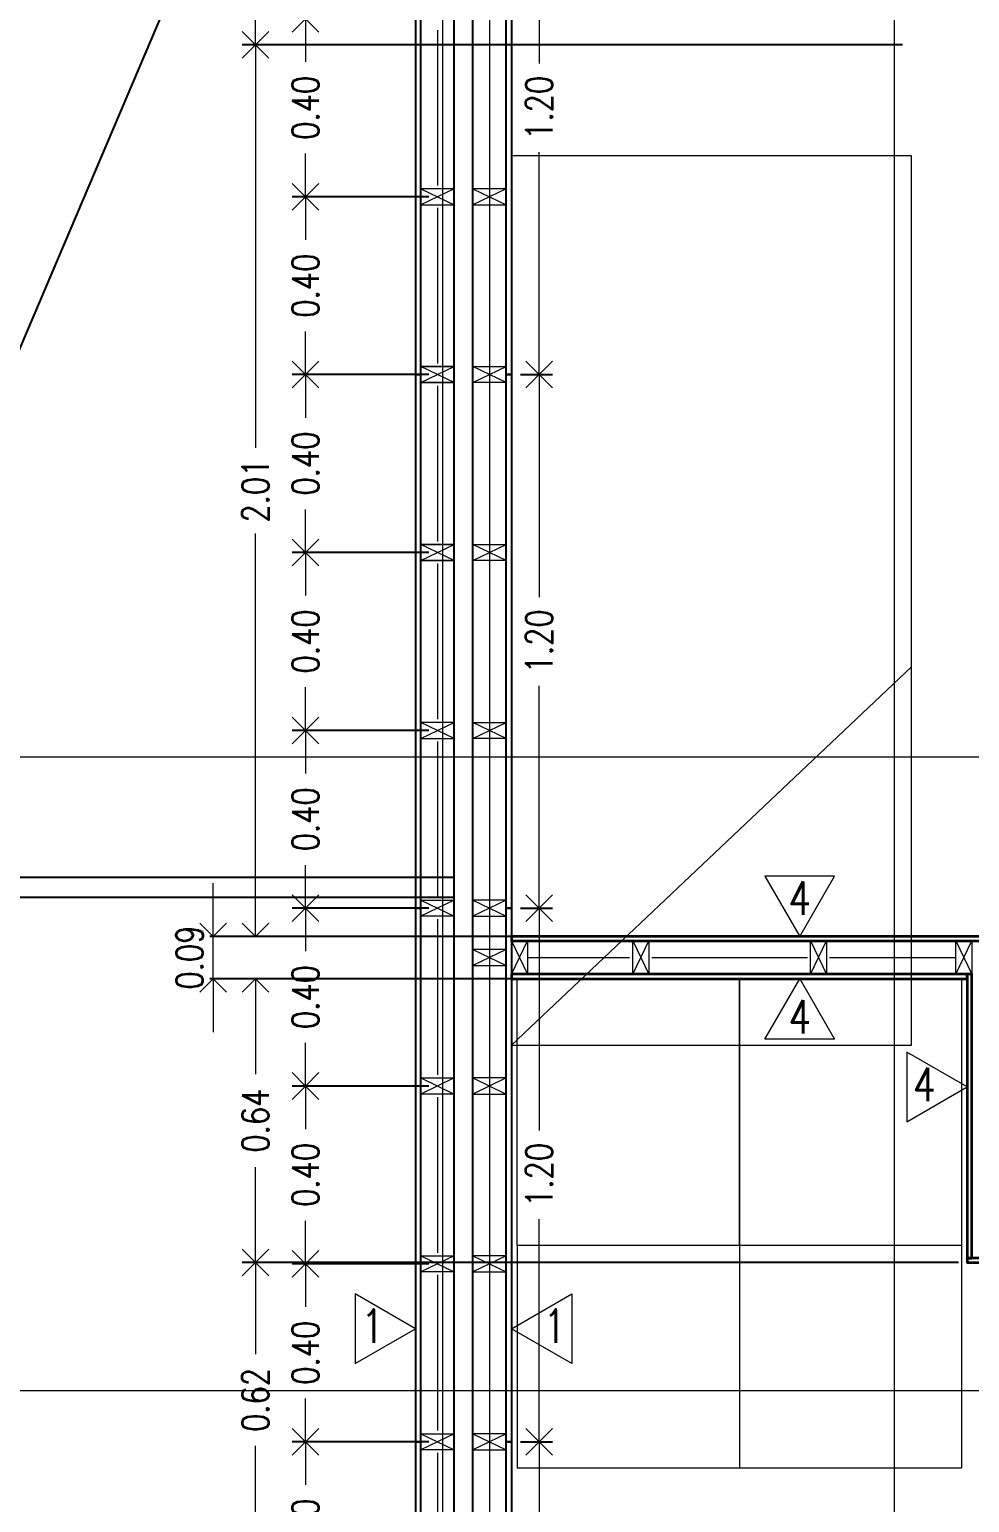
# Model space of a CAD drawing. Header units: inches. Extents: x 10.8 to 60.4, y 12.2 to 79.7.
# Drawn here: x 18.728 to 20.844, y 37.457 to 40.77 of the extents above; entities that cross this region are included whole.
import ezdxf

# ---------------------------------------------------------------- set-up
doc = ezdxf.new("R2010")
doc.units = ezdxf.units.IN
doc.header["$MEASUREMENT"] = 0
doc.layers.get('DEFPOINTS').update_dxf_attribs({"color": 210})
for name, color, linetype, lineweight in [('A-ANNO-DIMS', 3, 'Continuous', 18), ('A-ANNO-SYMB', 3, 'Continuous', 18), ('A-ANNO-TEXT', 3, 'Continuous', 18), ('A-DETL-MCUT', 4, 'Continuous', 25), ('A-ELEV-MBE2', 4, 'Continuous', 25), ('A-FURN', 8, 'Continuous', 18), ('A-SECT-MCUT', 7, 'Continuous', 35), ('A-WALL-PATT', 8, 'Continuous', 18), ('A-WALL-STUD', 3, 'Continuous', 18)]:
    doc.layers.add(name, color=color, linetype=linetype, lineweight=lineweight)
doc.styles.add('E-ROMANS', font='romans.shx', dxfattribs={"width": 0.8})
doc.dimstyles.new('E-0050_ARW_12', dxfattribs={"dimscale": 0.001, "dimtxt": 60, "dimasz": 60, "dimexe": 30, "dimexo": 20, "dimgap": 30, "dimtad": 0, "dimzin": 0, "dimdsep": 46, "dimtxsty": 'E-ROMANS', "dimblk": 'OPEN90', "dimcen": 30, "dimclrd": 256, "dimclre": 256, "dimclrt": 256, "dimadec": 0, "dimazin": 0, "dimtfac": 1, "dimtmove": 1, "dimatfit": 3, "dimldrblk": 'OPEN90', "dimfxl": 1, "dimtfill": 1, "dimtolj": 1, "dimtzin": 0, "dimlwd": -1, "dimarcsym": 0})

# ---------------------------------------------------------------- blocks, each defined once
blk = doc.blocks.new('_Open90')
at = {"color": 0, "linetype": 'ByBlock', "lineweight": -2}
for p, q in [((0, 0), (-1, 0)), ((-0.5, 0.5), (0, 0)), ((0, 0), (-0.5, -0.5))]:
    blk.add_line(p, q, dxfattribs=at)
blk = doc.blocks.new('*D972')
at = {"layer": 'A-ANNO-DIMS', "lineweight": -2, "transparency": 16777216}
for p, q in [((19.8329, 37.5934), (19.9048, 37.5934)), ((19.8329, 36.3934), (19.9048, 36.3934))]:
    blk.add_line(p, q, dxfattribs=at)
at = {"layer": 'A-ANNO-DIMS', "transparency": 16777216}
for p, q in [((19.8748, 37.5334), (19.8748, 37.0931)), ((19.8748, 36.4534), (19.8748, 36.8937))]:
    blk.add_line(p, q, dxfattribs=at)
at = {"layer": 'DEFPOINTS', "color": 0, "transparency": 16777216}
for p in [(19.8129, 37.5934), (19.8748, 37.5934), (19.8129, 36.3934)]:
    blk.add_point(p, dxfattribs=at)
at = {"layer": 'A-ANNO-DIMS', "transparency": 16777216, "xscale": 0.06, "yscale": 0.06, "zscale": 0.06}
for p, rotation in [((19.8748, 37.5934), 90), ((19.8748, 36.3934), 270)]:
    blk.add_blockref('_Open90', p, dxfattribs=dict(at, rotation=rotation))
at = {"layer": 'A-ANNO-DIMS', "transparency": 16777216, "insert": (19.8748, 36.9934), "char_height": 0.06, "attachment_point": 5, "rotation": 90, "style": 'E-ROMANS', "bg_fill": 3, "box_fill_scale": 1.25, "bg_fill_color": 256, "bg_fill_true_color": 13158600, "bg_fill_transparency": 0}
blk.add_mtext('\\A1;1.20', dxfattribs=at)
blk = doc.blocks.new('*D973')
at = {"layer": 'A-ANNO-DIMS', "lineweight": -2, "transparency": 16777216}
for p, q in [((19.8329, 38.7934), (19.9048, 38.7934)), ((19.8329, 37.5934), (19.9048, 37.5934))]:
    blk.add_line(p, q, dxfattribs=at)
at = {"layer": 'A-ANNO-DIMS', "transparency": 16777216}
for p, q in [((19.8748, 38.7334), (19.8748, 38.2931)), ((19.8748, 37.6534), (19.8748, 38.0937))]:
    blk.add_line(p, q, dxfattribs=at)
at = {"layer": 'DEFPOINTS', "color": 0, "transparency": 16777216}
for p in [(19.8129, 38.7934), (19.8748, 38.7934), (19.8129, 37.5934)]:
    blk.add_point(p, dxfattribs=at)
at = {"layer": 'A-ANNO-DIMS', "transparency": 16777216, "xscale": 0.06, "yscale": 0.06, "zscale": 0.06}
for p, rotation in [((19.8748, 38.7934), 90), ((19.8748, 37.5934), 270)]:
    blk.add_blockref('_Open90', p, dxfattribs=dict(at, rotation=rotation))
at = {"layer": 'A-ANNO-DIMS', "transparency": 16777216, "insert": (19.8748, 38.1934), "char_height": 0.06, "attachment_point": 5, "rotation": 90, "style": 'E-ROMANS', "bg_fill": 3, "box_fill_scale": 1.25, "bg_fill_color": 256, "bg_fill_true_color": 13158600, "bg_fill_transparency": 0}
blk.add_mtext('\\A1;1.20', dxfattribs=at)
blk = doc.blocks.new('*D974')
at = {"layer": 'A-ANNO-DIMS', "lineweight": -2, "transparency": 16777216}
for p, q in [((19.8329, 39.9934), (19.9048, 39.9934)), ((19.8329, 38.7934), (19.9048, 38.7934))]:
    blk.add_line(p, q, dxfattribs=at)
at = {"layer": 'A-ANNO-DIMS', "transparency": 16777216}
for p, q in [((19.8748, 39.9334), (19.8748, 39.4931)), ((19.8748, 38.8534), (19.8748, 39.2937))]:
    blk.add_line(p, q, dxfattribs=at)
at = {"layer": 'DEFPOINTS', "color": 0, "transparency": 16777216}
for p in [(19.8129, 39.9934), (19.8748, 39.9934), (19.8129, 38.7934)]:
    blk.add_point(p, dxfattribs=at)
at = {"layer": 'A-ANNO-DIMS', "transparency": 16777216, "xscale": 0.06, "yscale": 0.06, "zscale": 0.06}
for p, rotation in [((19.8748, 39.9934), 90), ((19.8748, 38.7934), 270)]:
    blk.add_blockref('_Open90', p, dxfattribs=dict(at, rotation=rotation))
at = {"layer": 'A-ANNO-DIMS', "transparency": 16777216, "insert": (19.8748, 39.3934), "char_height": 0.06, "attachment_point": 5, "rotation": 90, "style": 'E-ROMANS', "bg_fill": 3, "box_fill_scale": 1.25, "bg_fill_color": 256, "bg_fill_true_color": 13158600, "bg_fill_transparency": 0}
blk.add_mtext('\\A1;1.20', dxfattribs=at)
blk = doc.blocks.new('*D975')
at = {"layer": 'A-ANNO-DIMS', "lineweight": -2, "transparency": 16777216}
for p, q in [((19.8329, 41.1934), (19.9048, 41.1934)), ((19.8329, 39.9934), (19.9048, 39.9934))]:
    blk.add_line(p, q, dxfattribs=at)
at = {"layer": 'A-ANNO-DIMS', "transparency": 16777216}
for p, q in [((19.8748, 41.1334), (19.8748, 40.6931)), ((19.8748, 40.0534), (19.8748, 40.4937))]:
    blk.add_line(p, q, dxfattribs=at)
at = {"layer": 'DEFPOINTS', "color": 0, "transparency": 16777216}
for p in [(19.8129, 41.1934), (19.8748, 41.1934), (19.8129, 39.9934)]:
    blk.add_point(p, dxfattribs=at)
at = {"layer": 'A-ANNO-DIMS', "transparency": 16777216, "xscale": 0.06, "yscale": 0.06, "zscale": 0.06}
for p, rotation in [((19.8748, 41.1934), 90), ((19.8748, 39.9934), 270)]:
    blk.add_blockref('_Open90', p, dxfattribs=dict(at, rotation=rotation))
at = {"layer": 'A-ANNO-DIMS', "transparency": 16777216, "insert": (19.8748, 40.5934), "char_height": 0.06, "attachment_point": 5, "rotation": 90, "style": 'E-ROMANS', "bg_fill": 3, "box_fill_scale": 1.25, "bg_fill_color": 256, "bg_fill_true_color": 13158600, "bg_fill_transparency": 0}
blk.add_mtext('\\A1;1.20', dxfattribs=at)
blk = doc.blocks.new('*D654')
at = {"layer": 'A-ANNO-DIMS', "lineweight": -2, "transparency": 16777216}
for p, q in [((19.6264, 37.5934), (19.3189, 37.5934)), ((19.6264, 37.1934), (19.3189, 37.1934))]:
    blk.add_line(p, q, dxfattribs=at)
at = {"layer": 'A-ANNO-DIMS', "transparency": 16777216}
for p, q in [((19.3489, 37.5334), (19.3489, 37.4965)), ((19.3489, 37.2534), (19.3489, 37.2903))]:
    blk.add_line(p, q, dxfattribs=at)
at = {"layer": 'DEFPOINTS', "color": 0, "transparency": 16777216}
for p in [(19.3489, 37.5934), (19.6464, 37.5934), (19.6464, 37.1934)]:
    blk.add_point(p, dxfattribs=at)
at = {"layer": 'A-ANNO-DIMS', "transparency": 16777216, "xscale": 0.06, "yscale": 0.06, "zscale": 0.06}
for p, rotation in [((19.3489, 37.5934), 90), ((19.3489, 37.1934), 270)]:
    blk.add_blockref('_Open90', p, dxfattribs=dict(at, rotation=rotation))
at = {"layer": 'A-ANNO-DIMS', "transparency": 16777216, "insert": (19.3489, 37.3934), "char_height": 0.06, "attachment_point": 5, "rotation": 90, "style": 'E-ROMANS', "bg_fill": 3, "box_fill_scale": 1.25, "bg_fill_color": 256, "bg_fill_true_color": 13158600, "bg_fill_transparency": 0}
blk.add_mtext('\\A1;0.40', dxfattribs=at)
blk = doc.blocks.new('*D655')
at = {"layer": 'A-ANNO-DIMS', "lineweight": -2, "transparency": 16777216}
for p, q in [((19.6264, 37.9934), (19.3189, 37.9934)), ((19.6264, 37.5934), (19.3189, 37.5934))]:
    blk.add_line(p, q, dxfattribs=at)
at = {"layer": 'A-ANNO-DIMS', "transparency": 16777216}
for p, q in [((19.3489, 37.9334), (19.3489, 37.8965)), ((19.3489, 37.6534), (19.3489, 37.6903))]:
    blk.add_line(p, q, dxfattribs=at)
at = {"layer": 'DEFPOINTS', "color": 0, "transparency": 16777216}
for p in [(19.3489, 37.9934), (19.6464, 37.9934), (19.6464, 37.5934)]:
    blk.add_point(p, dxfattribs=at)
at = {"layer": 'A-ANNO-DIMS', "transparency": 16777216, "xscale": 0.06, "yscale": 0.06, "zscale": 0.06}
for p, rotation in [((19.3489, 37.9934), 90), ((19.3489, 37.5934), 270)]:
    blk.add_blockref('_Open90', p, dxfattribs=dict(at, rotation=rotation))
at = {"layer": 'A-ANNO-DIMS', "transparency": 16777216, "insert": (19.3489, 37.7934), "char_height": 0.06, "attachment_point": 5, "rotation": 90, "style": 'E-ROMANS', "bg_fill": 3, "box_fill_scale": 1.25, "bg_fill_color": 256, "bg_fill_true_color": 13158600, "bg_fill_transparency": 0}
blk.add_mtext('\\A1;0.40', dxfattribs=at)
blk = doc.blocks.new('*D656')
at = {"layer": 'A-ANNO-DIMS', "lineweight": -2, "transparency": 16777216}
for p, q in [((19.6264, 38.3934), (19.3189, 38.3934)), ((19.6264, 37.9934), (19.3189, 37.9934))]:
    blk.add_line(p, q, dxfattribs=at)
at = {"layer": 'A-ANNO-DIMS', "transparency": 16777216}
for p, q in [((19.3489, 38.3334), (19.3489, 38.2965)), ((19.3489, 38.0534), (19.3489, 38.0903))]:
    blk.add_line(p, q, dxfattribs=at)
at = {"layer": 'DEFPOINTS', "color": 0, "transparency": 16777216}
for p in [(19.3489, 38.3934), (19.6464, 38.3934), (19.6464, 37.9934)]:
    blk.add_point(p, dxfattribs=at)
at = {"layer": 'A-ANNO-DIMS', "transparency": 16777216, "xscale": 0.06, "yscale": 0.06, "zscale": 0.06}
for p, rotation in [((19.3489, 38.3934), 90), ((19.3489, 37.9934), 270)]:
    blk.add_blockref('_Open90', p, dxfattribs=dict(at, rotation=rotation))
at = {"layer": 'A-ANNO-DIMS', "transparency": 16777216, "insert": (19.3489, 38.1934), "char_height": 0.06, "attachment_point": 5, "rotation": 90, "style": 'E-ROMANS', "bg_fill": 3, "box_fill_scale": 1.25, "bg_fill_color": 256, "bg_fill_true_color": 13158600, "bg_fill_transparency": 0}
blk.add_mtext('\\A1;0.40', dxfattribs=at)
blk = doc.blocks.new('*D657')
at = {"layer": 'A-ANNO-DIMS', "lineweight": -2, "transparency": 16777216}
for p, q in [((19.6264, 38.7934), (19.3189, 38.7934)), ((19.6264, 38.3934), (19.3189, 38.3934))]:
    blk.add_line(p, q, dxfattribs=at)
at = {"layer": 'A-ANNO-DIMS', "transparency": 16777216}
for p, q in [((19.3489, 38.7334), (19.3489, 38.6965)), ((19.3489, 38.4534), (19.3489, 38.4903))]:
    blk.add_line(p, q, dxfattribs=at)
at = {"layer": 'DEFPOINTS', "color": 0, "transparency": 16777216}
for p in [(19.3489, 38.7934), (19.6464, 38.7934), (19.6464, 38.3934)]:
    blk.add_point(p, dxfattribs=at)
at = {"layer": 'A-ANNO-DIMS', "transparency": 16777216, "xscale": 0.06, "yscale": 0.06, "zscale": 0.06}
for p, rotation in [((19.3489, 38.7934), 90), ((19.3489, 38.3934), 270)]:
    blk.add_blockref('_Open90', p, dxfattribs=dict(at, rotation=rotation))
at = {"layer": 'A-ANNO-DIMS', "transparency": 16777216, "insert": (19.3489, 38.5934), "char_height": 0.06, "attachment_point": 5, "rotation": 90, "style": 'E-ROMANS', "bg_fill": 3, "box_fill_scale": 1.25, "bg_fill_color": 256, "bg_fill_true_color": 13158600, "bg_fill_transparency": 0}
blk.add_mtext('\\A1;0.40', dxfattribs=at)
blk = doc.blocks.new('*D658')
at = {"layer": 'A-ANNO-DIMS', "lineweight": -2, "transparency": 16777216}
for p, q in [((19.6264, 39.1933), (19.3189, 39.1933)), ((19.6264, 38.7934), (19.3189, 38.7934))]:
    blk.add_line(p, q, dxfattribs=at)
at = {"layer": 'A-ANNO-DIMS', "transparency": 16777216}
for p, q in [((19.3489, 39.1333), (19.3489, 39.0965)), ((19.3489, 38.8534), (19.3489, 38.8902))]:
    blk.add_line(p, q, dxfattribs=at)
at = {"layer": 'DEFPOINTS', "color": 0, "transparency": 16777216}
for p in [(19.3489, 39.1933), (19.6464, 39.1933), (19.6464, 38.7934)]:
    blk.add_point(p, dxfattribs=at)
at = {"layer": 'A-ANNO-DIMS', "transparency": 16777216, "xscale": 0.06, "yscale": 0.06, "zscale": 0.06}
for p, rotation in [((19.3489, 39.1933), 90), ((19.3489, 38.7934), 270)]:
    blk.add_blockref('_Open90', p, dxfattribs=dict(at, rotation=rotation))
at = {"layer": 'A-ANNO-DIMS', "transparency": 16777216, "insert": (19.3489, 38.9933), "char_height": 0.06, "attachment_point": 5, "rotation": 90, "style": 'E-ROMANS', "bg_fill": 3, "box_fill_scale": 1.25, "bg_fill_color": 256, "bg_fill_true_color": 13158600, "bg_fill_transparency": 0}
blk.add_mtext('\\A1;0.40', dxfattribs=at)
blk = doc.blocks.new('*D659')
at = {"layer": 'A-ANNO-DIMS', "lineweight": -2, "transparency": 16777216}
for p, q in [((19.6264, 39.5934), (19.3189, 39.5934)), ((19.6264, 39.1933), (19.3189, 39.1933))]:
    blk.add_line(p, q, dxfattribs=at)
at = {"layer": 'A-ANNO-DIMS', "transparency": 16777216}
for p, q in [((19.3489, 39.5334), (19.3489, 39.4965)), ((19.3489, 39.2533), (19.3489, 39.2902))]:
    blk.add_line(p, q, dxfattribs=at)
at = {"layer": 'DEFPOINTS', "color": 0, "transparency": 16777216}
for p in [(19.3489, 39.5934), (19.6464, 39.5934), (19.6464, 39.1933)]:
    blk.add_point(p, dxfattribs=at)
at = {"layer": 'A-ANNO-DIMS', "transparency": 16777216, "xscale": 0.06, "yscale": 0.06, "zscale": 0.06}
for p, rotation in [((19.3489, 39.5934), 90), ((19.3489, 39.1933), 270)]:
    blk.add_blockref('_Open90', p, dxfattribs=dict(at, rotation=rotation))
at = {"layer": 'A-ANNO-DIMS', "transparency": 16777216, "insert": (19.3489, 39.3933), "char_height": 0.06, "attachment_point": 5, "rotation": 90, "style": 'E-ROMANS', "bg_fill": 3, "box_fill_scale": 1.25, "bg_fill_color": 256, "bg_fill_true_color": 13158600, "bg_fill_transparency": 0}
blk.add_mtext('\\A1;0.40', dxfattribs=at)
blk = doc.blocks.new('*D660')
at = {"layer": 'A-ANNO-DIMS', "lineweight": -2, "transparency": 16777216}
for p, q in [((19.6264, 39.9934), (19.3189, 39.9934)), ((19.6264, 39.5934), (19.3189, 39.5934))]:
    blk.add_line(p, q, dxfattribs=at)
at = {"layer": 'A-ANNO-DIMS', "transparency": 16777216}
for p, q in [((19.3489, 39.9334), (19.3489, 39.8965)), ((19.3489, 39.6534), (19.3489, 39.6903))]:
    blk.add_line(p, q, dxfattribs=at)
at = {"layer": 'DEFPOINTS', "color": 0, "transparency": 16777216}
for p in [(19.3489, 39.9934), (19.6464, 39.9934), (19.6464, 39.5934)]:
    blk.add_point(p, dxfattribs=at)
at = {"layer": 'A-ANNO-DIMS', "transparency": 16777216, "xscale": 0.06, "yscale": 0.06, "zscale": 0.06}
for p, rotation in [((19.3489, 39.9934), 90), ((19.3489, 39.5934), 270)]:
    blk.add_blockref('_Open90', p, dxfattribs=dict(at, rotation=rotation))
at = {"layer": 'A-ANNO-DIMS', "transparency": 16777216, "insert": (19.3489, 39.7934), "char_height": 0.06, "attachment_point": 5, "rotation": 90, "style": 'E-ROMANS', "bg_fill": 3, "box_fill_scale": 1.25, "bg_fill_color": 256, "bg_fill_true_color": 13158600, "bg_fill_transparency": 0}
blk.add_mtext('\\A1;0.40', dxfattribs=at)
blk = doc.blocks.new('*D661')
at = {"layer": 'A-ANNO-DIMS', "lineweight": -2, "transparency": 16777216}
for p, q in [((19.6264, 40.3934), (19.3189, 40.3934)), ((19.6264, 39.9934), (19.3189, 39.9934))]:
    blk.add_line(p, q, dxfattribs=at)
at = {"layer": 'A-ANNO-DIMS', "transparency": 16777216}
for p, q in [((19.3489, 40.3334), (19.3489, 40.2965)), ((19.3489, 40.0534), (19.3489, 40.0903))]:
    blk.add_line(p, q, dxfattribs=at)
at = {"layer": 'DEFPOINTS', "color": 0, "transparency": 16777216}
for p in [(19.3489, 40.3934), (19.6464, 40.3934), (19.6464, 39.9934)]:
    blk.add_point(p, dxfattribs=at)
at = {"layer": 'A-ANNO-DIMS', "transparency": 16777216, "xscale": 0.06, "yscale": 0.06, "zscale": 0.06}
for p, rotation in [((19.3489, 40.3934), 90), ((19.3489, 39.9934), 270)]:
    blk.add_blockref('_Open90', p, dxfattribs=dict(at, rotation=rotation))
at = {"layer": 'A-ANNO-DIMS', "transparency": 16777216, "insert": (19.3489, 40.1934), "char_height": 0.06, "attachment_point": 5, "rotation": 90, "style": 'E-ROMANS', "bg_fill": 3, "box_fill_scale": 1.25, "bg_fill_color": 256, "bg_fill_true_color": 13158600, "bg_fill_transparency": 0}
blk.add_mtext('\\A1;0.40', dxfattribs=at)
blk = doc.blocks.new('*D662')
at = {"layer": 'A-ANNO-DIMS', "lineweight": -2, "transparency": 16777216}
for p, q in [((19.6264, 40.7934), (19.3189, 40.7934)), ((19.6264, 40.3934), (19.3189, 40.3934))]:
    blk.add_line(p, q, dxfattribs=at)
at = {"layer": 'A-ANNO-DIMS', "transparency": 16777216}
for p, q in [((19.3489, 40.7334), (19.3489, 40.6965)), ((19.3489, 40.4534), (19.3489, 40.4903))]:
    blk.add_line(p, q, dxfattribs=at)
at = {"layer": 'DEFPOINTS', "color": 0, "transparency": 16777216}
for p in [(19.3489, 40.7934), (19.6464, 40.7934), (19.6464, 40.3934)]:
    blk.add_point(p, dxfattribs=at)
at = {"layer": 'A-ANNO-DIMS', "transparency": 16777216, "xscale": 0.06, "yscale": 0.06, "zscale": 0.06}
for p, rotation in [((19.3489, 40.7934), 90), ((19.3489, 40.3934), 270)]:
    blk.add_blockref('_Open90', p, dxfattribs=dict(at, rotation=rotation))
at = {"layer": 'A-ANNO-DIMS', "transparency": 16777216, "insert": (19.3489, 40.5934), "char_height": 0.06, "attachment_point": 5, "rotation": 90, "style": 'E-ROMANS', "bg_fill": 3, "box_fill_scale": 1.25, "bg_fill_color": 256, "bg_fill_true_color": 13158600, "bg_fill_transparency": 0}
blk.add_mtext('\\A1;0.40', dxfattribs=at)
blk = doc.blocks.new('*D991')
at = {"layer": 'A-ANNO-DIMS', "lineweight": -2, "transparency": 16777216}
for p, q in [((20.8185, 37.9962), (19.2063, 37.9962)), ((19.7929, 37.3784), (19.2063, 37.3784))]:
    blk.add_line(p, q, dxfattribs=at)
at = {"layer": 'A-ANNO-DIMS', "transparency": 16777216}
for p, q in [((19.2363, 37.9362), (19.2363, 37.7904)), ((19.2363, 37.4384), (19.2363, 37.5842))]:
    blk.add_line(p, q, dxfattribs=at)
at = {"layer": 'DEFPOINTS', "color": 0, "transparency": 16777216}
for p in [(19.2363, 37.9962), (20.8385, 37.9962), (19.8129, 37.3784)]:
    blk.add_point(p, dxfattribs=at)
at = {"layer": 'A-ANNO-DIMS', "transparency": 16777216, "xscale": 0.06, "yscale": 0.06, "zscale": 0.06}
for p, rotation in [((19.2363, 37.9962), 90), ((19.2363, 37.3784), 270)]:
    blk.add_blockref('_Open90', p, dxfattribs=dict(at, rotation=rotation))
at = {"layer": 'A-ANNO-DIMS', "transparency": 16777216, "insert": (19.2363, 37.6873), "char_height": 0.06, "attachment_point": 5, "rotation": 90, "style": 'E-ROMANS', "bg_fill": 3, "box_fill_scale": 1.25, "bg_fill_color": 256, "bg_fill_true_color": 13158600, "bg_fill_transparency": 0}
blk.add_mtext('\\A1;0.62', dxfattribs=at)
blk = doc.blocks.new('*D993')
at = {"layer": 'A-ANNO-DIMS', "lineweight": -2, "transparency": 16777216}
for p, q in [((20.8185, 38.6347), (19.2063, 38.6347)), ((20.8185, 37.9962), (19.2063, 37.9962))]:
    blk.add_line(p, q, dxfattribs=at)
at = {"layer": 'A-ANNO-DIMS', "transparency": 16777216}
for p, q in [((19.2363, 38.5747), (19.2363, 38.4197)), ((19.2363, 38.0562), (19.2363, 38.2112))]:
    blk.add_line(p, q, dxfattribs=at)
at = {"layer": 'DEFPOINTS', "color": 0, "transparency": 16777216}
for p in [(19.2363, 38.6347), (20.8385, 38.6347), (20.8385, 37.9962)]:
    blk.add_point(p, dxfattribs=at)
at = {"layer": 'A-ANNO-DIMS', "transparency": 16777216, "xscale": 0.06, "yscale": 0.06, "zscale": 0.06}
for p, rotation in [((19.2363, 38.6347), 90), ((19.2363, 37.9962), 270)]:
    blk.add_blockref('_Open90', p, dxfattribs=dict(at, rotation=rotation))
at = {"layer": 'A-ANNO-DIMS', "transparency": 16777216, "insert": (19.2363, 38.3155), "char_height": 0.06, "attachment_point": 5, "rotation": 90, "style": 'E-ROMANS', "bg_fill": 3, "box_fill_scale": 1.25, "bg_fill_color": 256, "bg_fill_true_color": 13158600, "bg_fill_transparency": 0}
blk.add_mtext('\\A1;0.64', dxfattribs=at)
blk = doc.blocks.new('*D994')
at = {"layer": 'A-ANNO-DIMS', "transparency": 16777216}
for p, q in [((19.1413, 38.7897), (19.1413, 38.8497)), ((19.1413, 38.5747), (19.1413, 38.5147))]:
    blk.add_line(p, q, dxfattribs=at)
at = {"layer": 'A-ANNO-DIMS', "lineweight": -2, "transparency": 16777216}
for p, q in [((20.9135, 38.7297), (19.1113, 38.7297)), ((20.8185, 38.6347), (19.1113, 38.6347))]:
    blk.add_line(p, q, dxfattribs=at)
at = {"layer": 'DEFPOINTS', "color": 0, "transparency": 16777216}
for p in [(20.9335, 38.7297), (20.8385, 38.6347)]:
    blk.add_point(p, dxfattribs=at)
at = {"layer": 'A-ANNO-DIMS', "transparency": 16777216, "insert": (19.0884, 38.6822), "char_height": 0.06, "attachment_point": 5, "rotation": 90, "style": 'E-ROMANS', "bg_fill": 3, "box_fill_scale": 1.25, "bg_fill_color": 256, "bg_fill_true_color": 13158600, "bg_fill_transparency": 0}
blk.add_mtext('\\A1;0.09', dxfattribs=at)
at = {"layer": 'A-ANNO-DIMS', "transparency": 16777216}
blk.add_line((19.1413, 38.6347), (19.1413, 38.7297), dxfattribs=at)
at = {"layer": 'DEFPOINTS', "color": 0, "transparency": 16777216}
blk.add_point((19.1413, 38.7297), dxfattribs=at)
at = {"layer": 'A-ANNO-DIMS', "transparency": 16777216, "xscale": 0.06, "yscale": 0.06, "zscale": 0.06}
for p, rotation in [((19.1413, 38.7297), 270), ((19.1413, 38.6347), 90)]:
    blk.add_blockref('_Open90', p, dxfattribs=dict(at, rotation=rotation))
blk = doc.blocks.new('*D995')
at = {"layer": 'A-ANNO-DIMS', "lineweight": -2, "transparency": 16777216}
for p, q in [((20.6929, 40.7354), (19.2063, 40.7354)), ((20.9135, 38.7297), (19.2063, 38.7297))]:
    blk.add_line(p, q, dxfattribs=at)
at = {"layer": 'A-ANNO-DIMS', "transparency": 16777216}
for p, q in [((19.2363, 40.6754), (19.2363, 39.8289)), ((19.2363, 38.7897), (19.2363, 39.6363))]:
    blk.add_line(p, q, dxfattribs=at)
at = {"layer": 'DEFPOINTS', "color": 0, "transparency": 16777216}
for p in [(19.2363, 40.7354), (20.7129, 40.7354), (20.9335, 38.7297)]:
    blk.add_point(p, dxfattribs=at)
at = {"layer": 'A-ANNO-DIMS', "transparency": 16777216, "xscale": 0.06, "yscale": 0.06, "zscale": 0.06}
for p, rotation in [((19.2363, 40.7354), 90), ((19.2363, 38.7297), 270)]:
    blk.add_blockref('_Open90', p, dxfattribs=dict(at, rotation=rotation))
at = {"layer": 'A-ANNO-DIMS', "transparency": 16777216, "insert": (19.2363, 39.7326), "char_height": 0.06, "attachment_point": 5, "rotation": 90, "style": 'E-ROMANS', "bg_fill": 3, "box_fill_scale": 1.25, "bg_fill_color": 256, "bg_fill_true_color": 13158600, "bg_fill_transparency": 0}
blk.add_mtext('\\A1;2.01', dxfattribs=at)
blk = doc.blocks.new('*D697')
at = {"layer": 'A-ANNO-DIMS', "lineweight": -2, "transparency": 16777216}
for p, q in [((20.6439, 41.1854), (19.2063, 41.1854)), ((20.6929, 40.7354), (19.2063, 40.7354))]:
    blk.add_line(p, q, dxfattribs=at)
at = {"layer": 'A-ANNO-DIMS', "transparency": 16777216}
for p, q in [((19.2363, 41.1254), (19.2363, 41.0635)), ((19.2363, 40.7954), (19.2363, 40.8573))]:
    blk.add_line(p, q, dxfattribs=at)
at = {"layer": 'DEFPOINTS', "color": 0, "transparency": 16777216}
for p in [(19.2363, 41.1854), (20.6639, 41.1854), (20.7129, 40.7354)]:
    blk.add_point(p, dxfattribs=at)
at = {"layer": 'A-ANNO-DIMS', "transparency": 16777216, "xscale": 0.06, "yscale": 0.06, "zscale": 0.06}
for p, rotation in [((19.2363, 41.1854), 90), ((19.2363, 40.7354), 270)]:
    blk.add_blockref('_Open90', p, dxfattribs=dict(at, rotation=rotation))
at = {"layer": 'A-ANNO-DIMS', "transparency": 16777216, "insert": (19.2363, 40.9604), "char_height": 0.06, "attachment_point": 5, "rotation": 90, "style": 'E-ROMANS', "bg_fill": 3, "box_fill_scale": 1.25, "bg_fill_color": 256, "bg_fill_true_color": 13158600, "bg_fill_transparency": 0}
blk.add_mtext('\\A1;0.45', dxfattribs=at)

msp = doc.modelspace()

# ---------------------------------------------------------------- linework, layer by layer
at = {"layer": 'A-DETL-MCUT'}
for points in [[(19.8009, 39.9934), (19.8009, 41.1934), (19.8129, 41.1934), (19.8129, 39.9934)], [(19.8009, 38.7934), (19.8009, 39.9934), (19.8129, 39.9934), (19.8129, 38.7934)], [(19.8009, 37.5934), (19.8009, 38.7934), (19.8129, 38.7934), (19.8129, 37.5934)], [(19.8009, 36.3934), (19.8009, 37.5934), (19.8129, 37.5934), (19.8129, 36.3934)]]:
    msp.add_lwpolyline(points, close=True, dxfattribs=at)
at = {"layer": 'A-ELEV-MBE2'}
msp.add_line((19.7259, 34.9414), (19.7259, 42.3454), dxfattribs=at)
at = {"layer": 'A-SECT-MCUT'}
for points in [[(20.8385, 38.0062), (20.8485, 38.0062), (20.8485, 38.6447), (20.8385, 38.6447)], [(20.8385, 38.0062), (20.8385, 37.9962), (22.0479, 37.9962), (22.0479, 38.0062)]]:
    msp.add_lwpolyline(points, close=True, dxfattribs=at)

# ---------------------------------------------------------------- dimensions: what is measured, and where the dimension line sits
at = {"layer": 'A-ANNO-DIMS'}
dim = msp.add_linear_dim(base=(19.3489, 37.5934), p1=(19.6464, 37.1934), p2=(19.6464, 37.5934), angle=90, dimstyle='E-0050_ARW_12', dxfattribs=at)
dim.commit()
dim.dimension.update_dxf_attribs({"geometry": '*D654', "text_midpoint": (19.3489, 37.3934)})

# ---------------------------------------------------------------- next in the draw order: dimensions: what is measured, and where the dimension line sits
for base, p1, p2, picture, middle in [((19.3489, 37.9934), (19.6464, 37.5934), (19.6464, 37.9934), '*D655', (19.3489, 37.7934)), ((19.8748, 37.5934), (19.8129, 36.3934), (19.8129, 37.5934), '*D972', (19.8748, 36.9934))]:
    dim = msp.add_linear_dim(base=base, p1=p1, p2=p2, angle=90, dimstyle='E-0050_ARW_12', dxfattribs=at)
    dim.commit()
    dim.dimension.update_dxf_attribs({"geometry": picture, "text_midpoint": middle})

# ---------------------------------------------------------------- next in the draw order: dimensions: what is measured, and where the dimension line sits
for base, p1, p2, picture, middle in [((19.8748, 38.7934), (19.8129, 37.5934), (19.8129, 38.7934), '*D973', (19.8748, 38.1934)), ((19.3489, 38.3934), (19.6464, 37.9934), (19.6464, 38.3934), '*D656', (19.3489, 38.1934))]:
    dim = msp.add_linear_dim(base=base, p1=p1, p2=p2, angle=90, dimstyle='E-0050_ARW_12', dxfattribs=at)
    dim.commit()
    dim.dimension.update_dxf_attribs({"geometry": picture, "text_midpoint": middle})

# ---------------------------------------------------------------- next in the draw order: linework, layer by layer
at = {"layer": 'A-SECT-MCUT'}
for points in [[(19.8129, 38.7297), (19.8129, 38.7197), (20.9335, 38.7197), (20.9335, 38.7297)], [(19.8129, 38.6447), (19.8129, 38.6347), (20.8385, 38.6347), (20.8385, 38.6447)]]:
    msp.add_lwpolyline(points, close=True, dxfattribs=at)

# ---------------------------------------------------------------- next in the draw order: dimensions: what is measured, and where the dimension line sits
at = {"layer": 'A-ANNO-DIMS'}
for base, p1, p2, picture, middle in [((19.8748, 39.9934), (19.8129, 38.7934), (19.8129, 39.9934), '*D974', (19.8748, 39.3934)), ((19.3489, 38.7934), (19.6464, 38.3934), (19.6464, 38.7934), '*D657', (19.3489, 38.5934)), ((19.2363, 37.9962), (19.8129, 37.3784), (20.8385, 37.9962), '*D991', (19.2363, 37.6873))]:
    dim = msp.add_linear_dim(base=base, p1=p1, p2=p2, angle=90, dimstyle='E-0050_ARW_12', dxfattribs=at)
    dim.commit()
    dim.dimension.update_dxf_attribs({"geometry": picture, "text_midpoint": middle})

# ---------------------------------------------------------------- next in the draw order: linework, layer by layer
at = {"layer": 'A-ANNO-SYMB'}
for p, q in [((19.8257, 37.5347), (20.3257, 37.5347)), ((20.3257, 37.5347), (20.8257, 37.5347))]:
    msp.add_line(p, q, dxfattribs=at)
for points in [[(17.2884, 37.7084), (19.4967, 37.7084)], [(19.4967, 37.7084), (24.1991, 37.7084)]]:
    msp.add_lwpolyline(points, dxfattribs=at)
at = {"layer": 'A-ANNO-TEXT'}
for points in [[(19.5969, 37.8476), (19.461, 37.926), (19.461, 37.7692)], [(19.8129, 37.8476), (19.9488, 37.926), (19.9488, 37.7692)]]:
    msp.add_lwpolyline(points, close=True, dxfattribs=at)
at = {"layer": 'A-DETL-MCUT'}
msp.add_lwpolyline([(19.6089, 36.3934), (19.6089, 37.5934), (19.5969, 37.5934), (19.5969, 36.3934)], close=True, dxfattribs=at)
at = {"layer": 'A-WALL-PATT', "ltscale": 0.1}
for p, q in [((19.6464, 37.9684), (19.6464, 37.6184)), ((19.7634, 37.9684), (19.7634, 37.6184)), ((19.6464, 37.5684), (19.6464, 37.2184)), ((19.7634, 37.5684), (19.7634, 37.2184))]:
    msp.add_line(p, q, dxfattribs=at)
at = {"layer": 'A-WALL-STUD'}
for p, q in [((19.6089, 37.6114), (19.6839, 37.5754)), ((19.6839, 37.6114), (19.6089, 37.5754)), ((19.8009, 37.6114), (19.7259, 37.5754)), ((19.7259, 37.6114), (19.8009, 37.5754))]:
    msp.add_line(p, q, dxfattribs=at)
for points in [[(19.6089, 37.6114), (19.6839, 37.6114), (19.6839, 37.5754), (19.6089, 37.5754)], [(19.8009, 37.6114), (19.7259, 37.6114), (19.7259, 37.5754), (19.8009, 37.5754)]]:
    msp.add_lwpolyline(points, close=True, dxfattribs=at)

# ---------------------------------------------------------------- next in the draw order: texts
at = {"layer": 'A-ANNO-TEXT', "char_height": 0.075, "attachment_point": 5, "style": 'E-ROMANS'}
for insert, rotation in [((19.5, 37.8533), 0.0005), ((19.9098, 37.8533), 359.9995)]:
    msp.add_mtext('\\pi-0.45,l0.45,t0.45;1', dxfattribs=dict(at, insert=insert, rotation=rotation))

# ---------------------------------------------------------------- next in the draw order: dimensions: what is measured, and where the dimension line sits
at = {"layer": 'A-ANNO-DIMS'}
for base, p1, p2, picture, middle in [((19.8748, 41.1934), (19.8129, 39.9934), (19.8129, 41.1934), '*D975', (19.8748, 40.5934)), ((19.3489, 39.1933), (19.6464, 38.7934), (19.6464, 39.1933), '*D658', (19.3489, 38.9933)), ((19.2363, 38.6347), (20.8385, 37.9962), (20.8385, 38.6347), '*D993', (19.2363, 38.3155))]:
    dim = msp.add_linear_dim(base=base, p1=p1, p2=p2, angle=90, dimstyle='E-0050_ARW_12', dxfattribs=at)
    dim.commit()
    dim.dimension.update_dxf_attribs({"geometry": picture, "text_midpoint": middle})

# ---------------------------------------------------------------- next in the draw order: linework, layer by layer
at = {"layer": 'A-ANNO-SYMB'}
for p, q in [((19.8257, 38.0347), (19.8257, 37.5347)), ((20.3257, 38.0347), (20.3257, 37.5347)), ((20.3257, 38.0347), (20.3257, 37.5347)), ((20.8257, 38.0347), (20.8257, 37.5347))]:
    msp.add_line(p, q, dxfattribs=at)
at = {"layer": 'A-ANNO-TEXT'}
msp.add_lwpolyline([(20.8385, 38.3912), (20.7027, 38.4696), (20.7027, 38.3127)], close=True, dxfattribs=at)
at = {"layer": 'A-FURN'}
msp.add_line((19.8129, 38.4854), (20.7129, 38.4854), dxfattribs=at)
at = {"layer": 'A-WALL-PATT', "ltscale": 0.1}
for p, q in [((19.6464, 38.3684), (19.6464, 38.0184)), ((19.7634, 38.3684), (19.7634, 38.0184))]:
    msp.add_line(p, q, dxfattribs=at)
at = {"layer": 'A-WALL-STUD'}
for p, q in [((19.6089, 38.4114), (19.6839, 38.3754)), ((19.6839, 38.4114), (19.6089, 38.3754)), ((19.8009, 38.4114), (19.7259, 38.3754)), ((19.7259, 38.4114), (19.8009, 38.3754)), ((19.6089, 38.0114), (19.6839, 37.9754)), ((19.6839, 38.0114), (19.6089, 37.9754)), ((19.8009, 38.0114), (19.7259, 37.9754)), ((19.7259, 38.0114), (19.8009, 37.9754))]:
    msp.add_line(p, q, dxfattribs=at)
for points in [[(19.6089, 38.4114), (19.6839, 38.4114), (19.6839, 38.3754), (19.6089, 38.3754)], [(19.8009, 38.4114), (19.7259, 38.4114), (19.7259, 38.3754), (19.8009, 38.3754)], [(19.6089, 38.0114), (19.6839, 38.0114), (19.6839, 37.9754), (19.6089, 37.9754)], [(19.8009, 38.0114), (19.7259, 38.0114), (19.7259, 37.9754), (19.8009, 37.9754)]]:
    msp.add_lwpolyline(points, close=True, dxfattribs=at)

# ---------------------------------------------------------------- next in the draw order: texts
at = {"layer": 'A-ANNO-TEXT', "insert": (20.7416, 38.3968), "char_height": 0.075, "attachment_point": 5, "rotation": 0.0005, "style": 'E-ROMANS'}
msp.add_mtext('\\pi-0.45,l0.45,t0.45;4', dxfattribs=at)

# ---------------------------------------------------------------- next in the draw order: dimensions: what is measured, and where the dimension line sits
at = {"layer": 'A-ANNO-DIMS'}
dim = msp.add_linear_dim(base=(19.3489, 39.5934), p1=(19.6464, 39.1933), p2=(19.6464, 39.5934), angle=90, dimstyle='E-0050_ARW_12', dxfattribs=at)
dim.commit()
dim.dimension.update_dxf_attribs({"geometry": '*D659', "text_midpoint": (19.3489, 39.3933)})
dim = msp.add_linear_dim(base=(19.1413485185, 38.7297303289), p1=(20.8385424317, 38.6347303293), p2=(20.9335426137, 38.7297303289), angle=90, dimstyle='E-0050_ARW_12', dxfattribs=at)
dim.commit()
dim.dimension.update_dxf_attribs({"geometry": '*D994', "text_midpoint": (19.0883718693, 38.6822303291), "dimtype": 160})

# ---------------------------------------------------------------- next in the draw order: linework, layer by layer
at = {"layer": 'A-ANNO-TEXT'}
msp.add_lwpolyline([(20.4614, 38.6347), (20.5398, 38.4989), (20.383, 38.4989)], close=True, dxfattribs=at)
at = {"layer": 'A-FURN'}
for points in [[(20.3257, 38.6347), (20.3257, 38.0347), (19.8257, 38.0347), (19.8257, 38.6347)], [(20.8257, 38.6347), (20.8257, 38.0347), (20.3257, 38.0347), (20.3257, 38.6347)]]:
    msp.add_lwpolyline(points, close=True, dxfattribs=at)
at = {"layer": 'A-WALL-PATT', "ltscale": 0.1}
msp.add_line((19.7634, 38.6572), (19.7634, 38.4184), dxfattribs=at)
for points in [[(19.8489, 38.6822), (20.0786, 38.6822)], [(20.1286, 38.6822), (20.4786, 38.6822)], [(20.5286, 38.6822), (20.8126, 38.6822)]]:
    msp.add_lwpolyline(points, dxfattribs=at)
at = {"layer": 'A-WALL-STUD'}
for p, q in [((19.8009, 38.7002), (19.7259, 38.6642)), ((19.7259, 38.7002), (19.8009, 38.6642))]:
    msp.add_line(p, q, dxfattribs=at)
msp.add_lwpolyline([(19.8009, 38.7002), (19.7259, 38.7002), (19.7259, 38.6642), (19.8009, 38.6642)], close=True, dxfattribs=at)

# ---------------------------------------------------------------- next in the draw order: texts
at = {"layer": 'A-ANNO-TEXT', "insert": (20.4614, 38.549), "char_height": 0.075, "attachment_point": 5, "rotation": 359.9995, "style": 'E-ROMANS'}
msp.add_mtext('\\pi-0.45,l0.45,t0.45;4', dxfattribs=at)

# ---------------------------------------------------------------- next in the draw order: dimensions: what is measured, and where the dimension line sits
at = {"layer": 'A-ANNO-DIMS'}
dim = msp.add_linear_dim(base=(19.3489, 39.9934), p1=(19.6464, 39.5934), p2=(19.6464, 39.9934), angle=90, dimstyle='E-0050_ARW_12', dxfattribs=at)
dim.commit()
dim.dimension.update_dxf_attribs({"geometry": '*D660', "text_midpoint": (19.3489, 39.7934)})

# ---------------------------------------------------------------- next in the draw order: dimensions: what is measured, and where the dimension line sits
dim = msp.add_linear_dim(base=(19.3489, 40.3934), p1=(19.6464, 39.9934), p2=(19.6464, 40.3934), angle=90, dimstyle='E-0050_ARW_12', dxfattribs=at)
dim.commit()
dim.dimension.update_dxf_attribs({"geometry": '*D661', "text_midpoint": (19.3489, 40.1934)})

# ---------------------------------------------------------------- next in the draw order: dimensions: what is measured, and where the dimension line sits
dim = msp.add_linear_dim(base=(19.3489, 40.7934), p1=(19.6464, 40.3934), p2=(19.6464, 40.7934), angle=90, dimstyle='E-0050_ARW_12', dxfattribs=at)
dim.commit()
dim.dimension.update_dxf_attribs({"geometry": '*D662', "text_midpoint": (19.3489, 40.5934)})

# ---------------------------------------------------------------- next in the draw order: dimensions: what is measured, and where the dimension line sits
dim = msp.add_linear_dim(base=(19.2363, 40.7354), p1=(20.9335, 38.7297), p2=(20.7129, 40.7354), angle=90, dimstyle='E-0050_ARW_12', dxfattribs=at)
dim.commit()
dim.dimension.update_dxf_attribs({"geometry": '*D995', "text_midpoint": (19.2363, 39.7326)})

# ---------------------------------------------------------------- next in the draw order: linework, layer by layer
at = {"layer": 'A-ANNO-SYMB'}
msp.add_line((34.2889, 39.1329), (11.4546, 39.1329), dxfattribs=at)
at = {"layer": 'A-ANNO-TEXT'}
msp.add_lwpolyline([(20.4614, 38.7297), (20.5398, 38.8656), (20.383, 38.8656)], close=True, dxfattribs=at)
at = {"layer": 'A-DETL-MCUT'}
for points in [[(19.6089, 38.7934), (19.6089, 39.9934), (19.5969, 39.9934), (19.5969, 38.7934)], [(19.6089, 37.5934), (19.6089, 38.7934), (19.5969, 38.7934), (19.5969, 37.5934)]]:
    msp.add_lwpolyline(points, close=True, dxfattribs=at)
at = {"layer": 'A-ELEV-MBE2'}
for p, q in [((16.5339, 38.8634), (19.6839, 38.8634)), ((16.5339, 38.8184), (19.6839, 38.8184))]:
    msp.add_line(p, q, dxfattribs=at)
at = {"layer": 'A-FURN'}
for p, q in [((19.8129, 40.4854), (19.8129, 38.4854)), ((20.7129, 40.4854), (19.8129, 40.4854)), ((20.7129, 38.4854), (20.7129, 40.4854)), ((19.8129, 38.4854), (20.7129, 39.3364))]:
    msp.add_line(p, q, dxfattribs=at)
at = {"layer": 'A-WALL-PATT', "ltscale": 0.1}
for p, q in [((19.6464, 40.3684), (19.6464, 40.0184)), ((19.7634, 40.3684), (19.7634, 40.0184)), ((19.6464, 39.9684), (19.6464, 39.6184)), ((19.7634, 39.9684), (19.7634, 39.6184)), ((19.6464, 39.5684), (19.6464, 39.2184)), ((19.7634, 39.5684), (19.7634, 39.2184)), ((19.6464, 39.1683), (19.6464, 38.8183)), ((19.7634, 39.1683), (19.7634, 38.8183)), ((19.6464, 38.7684), (19.6464, 38.4184)), ((19.7634, 38.7684), (19.7634, 38.7072))]:
    msp.add_line(p, q, dxfattribs=at)
at = {"layer": 'A-WALL-STUD'}
for p, q in [((19.6839, 40.4114), (19.6089, 40.3754)), ((19.6089, 40.4114), (19.6839, 40.3754)), ((19.8009, 40.4114), (19.7259, 40.3754)), ((19.7259, 40.4114), (19.8009, 40.3754)), ((19.6839, 39.9754), (19.6089, 40.0114)), ((19.6089, 39.9754), (19.6839, 40.0114)), ((19.6089, 39.9754), (19.6839, 40.0114)), ((19.6839, 39.9754), (19.6089, 40.0114)), ((19.8009, 39.9754), (19.7259, 40.0114)), ((19.7259, 39.9754), (19.8009, 40.0114)), ((19.6839, 39.5754), (19.6089, 39.6114)), ((19.6089, 39.5754), (19.6839, 39.6114)), ((19.6089, 39.5754), (19.6839, 39.6114)), ((19.6839, 39.5754), (19.6089, 39.6114)), ((19.8009, 39.5754), (19.7259, 39.6114)), ((19.7259, 39.5754), (19.8009, 39.6114)), ((19.6089, 39.1753), (19.6839, 39.2113)), ((19.6839, 39.1753), (19.6089, 39.2113)), ((19.8009, 39.1753), (19.7259, 39.2113)), ((19.7259, 39.1753), (19.8009, 39.2113)), ((19.6089, 38.8114), (19.6839, 38.7754)), ((19.6839, 38.8114), (19.6089, 38.7754)), ((19.8009, 38.8114), (19.7259, 38.7754)), ((19.7259, 38.8114), (19.8009, 38.7754)), ((19.8129, 38.6447), (19.8489, 38.7197)), ((19.8129, 38.7197), (19.8489, 38.6447)), ((20.0856, 38.6447), (20.1216, 38.7197)), ((20.0856, 38.7197), (20.1216, 38.6447)), ((20.4856, 38.6447), (20.5216, 38.7197)), ((20.4856, 38.7197), (20.5216, 38.6447)), ((20.8126, 38.6447), (20.8486, 38.7197)), ((20.8126, 38.7197), (20.8486, 38.6447))]:
    msp.add_line(p, q, dxfattribs=at)
for points in [[(19.6839, 40.4114), (19.6089, 40.4114), (19.6089, 40.3754), (19.6839, 40.3754)], [(19.8009, 40.4114), (19.7259, 40.4114), (19.7259, 40.3754), (19.8009, 40.3754)], [(19.6839, 39.9754), (19.6089, 39.9754), (19.6089, 40.0114), (19.6839, 40.0114)], [(19.6089, 39.9754), (19.6839, 39.9754), (19.6839, 40.0114), (19.6089, 40.0114)], [(19.8009, 39.9754), (19.7259, 39.9754), (19.7259, 40.0114), (19.8009, 40.0114)], [(19.6839, 39.5754), (19.6089, 39.5754), (19.6089, 39.6114), (19.6839, 39.6114)], [(19.6089, 39.5754), (19.6839, 39.5754), (19.6839, 39.6114), (19.6089, 39.6114)], [(19.8009, 39.5754), (19.7259, 39.5754), (19.7259, 39.6114), (19.8009, 39.6114)], [(19.6089, 39.1753), (19.6839, 39.1753), (19.6839, 39.2113), (19.6089, 39.2113)], [(19.8009, 39.1753), (19.7259, 39.1753), (19.7259, 39.2113), (19.8009, 39.2113)], [(19.6089, 38.8114), (19.6839, 38.8114), (19.6839, 38.7754), (19.6089, 38.7754)], [(19.8009, 38.8114), (19.7259, 38.8114), (19.7259, 38.7754), (19.8009, 38.7754)], [(19.8129, 38.6447), (19.8129, 38.7197), (19.8489, 38.7197), (19.8489, 38.6447)], [(20.0856, 38.6447), (20.0856, 38.7197), (20.1216, 38.7197), (20.1216, 38.6447)], [(20.4856, 38.6447), (20.4856, 38.7197), (20.5216, 38.7197), (20.5216, 38.6447)], [(20.8126, 38.6447), (20.8126, 38.7197), (20.8486, 38.7197), (20.8486, 38.6447)]]:
    msp.add_lwpolyline(points, close=True, dxfattribs=at)

# ---------------------------------------------------------------- next in the draw order: texts
at = {"layer": 'A-ANNO-TEXT', "insert": (20.4614, 38.8155), "char_height": 0.075, "attachment_point": 5, "rotation": 0.0005, "style": 'E-ROMANS'}
msp.add_mtext('\\pi-0.45,l0.45,t0.45;4', dxfattribs=at)

# ---------------------------------------------------------------- next in the draw order: dimensions: what is measured, and where the dimension line sits
at = {"layer": 'A-ANNO-DIMS'}
dim = msp.add_linear_dim(base=(19.2363, 41.1854), p1=(20.7129, 40.7354), p2=(20.6639, 41.1854), angle=90, dimstyle='E-0050_ARW_12', dxfattribs=at)
dim.commit()
dim.dimension.update_dxf_attribs({"geometry": '*D697', "text_midpoint": (19.2363, 40.9604)})

# ---------------------------------------------------------------- next in the draw order: linework, layer by layer
at = {"layer": 'A-ANNO-SYMB'}
for p, q in [((19.7634, 44.6809), (19.7634, 33.5262)), ((19.6584, 33.8778), (19.6584, 44.2823))]:
    msp.add_line(p, q, dxfattribs=at)
msp.add_lwpolyline([(20.675, 34.4238), (20.675, 42.7678)], dxfattribs=at)
at = {"layer": 'A-DETL-MCUT'}
msp.add_lwpolyline([(19.6089, 39.9934), (19.6089, 41.1934), (19.5969, 41.1934), (19.5969, 39.9934)], close=True, dxfattribs=at)
at = {"layer": 'A-ELEV-MBE2'}
msp.add_line((19.6839, 34.9414), (19.6839, 42.3454), dxfattribs=at)
at = {"layer": 'A-ELEV-MBE2', "ltscale": 7}
msp.add_line((16.6299, 35.1714), (19.5969, 42.1454), dxfattribs=at)
at = {"layer": 'A-WALL-PATT', "ltscale": 0.1}
for p, q in [((19.6464, 40.7684), (19.6464, 40.4184)), ((19.7634, 40.7684), (19.7634, 40.4184))]:
    msp.add_line(p, q, dxfattribs=at)

doc.saveas('drawing.dxf')
